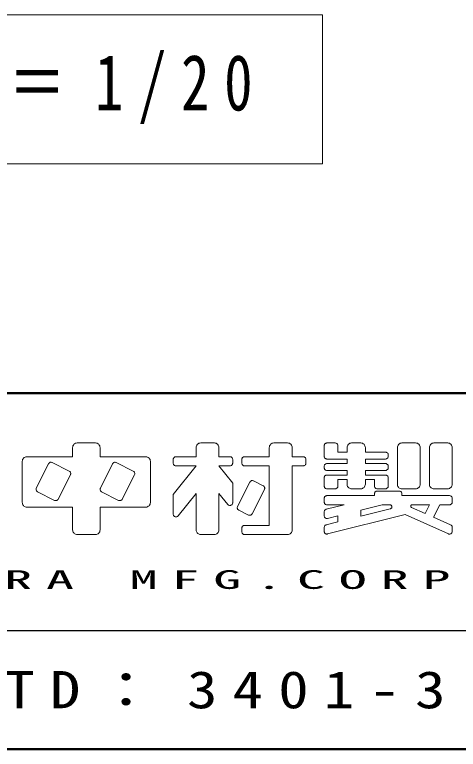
# Model space of a CAD drawing. Units: millimetres on the paper. Extents: x -365 to 0, y -47 to 257.
# Drawn here: x -49.2 to -23.01, y 0 to 43.32 of the extents above; entities that cross this region are included whole.
import ezdxf

# ---------------------------------------------------------------- set-up
doc = ezdxf.new("R2010")
doc.units = ezdxf.units.MM
doc.layers.add('LY_1', color=7, linetype='Continuous', lineweight=25)
doc.styles.add('ＭＳ ゴシック', font='')
doc.styles.get('ＭＳ ゴシック').set_extended_font_data('MS Gothic')

msp = doc.modelspace()

# ---------------------------------------------------------------- linework, layer by layer
at = {"layer": 'LY_1', "lineweight": 13}
for p, q in [((-31.02, 43.319), (-96.82, 43.319)), ((-31.02, 34.519), (-31.02, 43.319)), ((-96.82, 34.519), (-31.02, 34.519)), ((-45.776, 17.793), (-45.776, 17.253)), ((-45.506, 18.063), (-44.426, 18.063)), ((-44.156, 17.793), (-44.156, 17.253)), ((-38.486, 17.793), (-38.486, 17.253)), ((-38.216, 18.063), (-37.406, 18.063)), ((-37.136, 17.793), (-37.136, 17.253)), ((-34.166, 17.793), (-34.166, 17.253)), ((-33.896, 18.063), (-33.086, 18.063)), ((-32.816, 17.793), (-32.816, 17.253)), ((-30.926, 17.901), (-30.926, 17.28)), ((-30.764, 18.063), (-30.278, 18.063)), ((-30.116, 17.901), (-30.116, 17.523)), ((-29.576, 17.793), (-29.576, 17.523)), ((-28.766, 18.063), (-29.306, 18.063)), ((-28.496, 17.793), (-28.496, 17.523)), ((-26.606, 17.793), (-26.606, 15.633)), ((-26.336, 18.063), (-25.526, 18.063)), ((-25.256, 17.793), (-25.256, 15.633)), ((-24.716, 17.793), (-24.716, 15.633)), ((-24.446, 18.063), (-23.636, 18.063)), ((-23.366, 17.793), (-23.366, 15.633)), ((-30.116, 17.523), (-29.576, 17.523)), ((-28.496, 17.523), (-27.308, 17.523)), ((-27.146, 17.361), (-27.146, 17.28)), ((-48.746, 16.983), (-48.746, 14.553)), ((-48.476, 17.253), (-45.776, 17.253)), ((-45.975, 16.408), (-46.981, 16.911)), ((-44.156, 17.253), (-41.456, 17.253)), ((-42.195, 16.408), (-43.201, 16.911)), ((-41.186, 16.983), (-41.186, 14.553)), ((-39.836, 17.091), (-39.836, 16.875)), ((-39.674, 17.253), (-38.486, 17.253)), ((-37.136, 17.253), (-36.488, 17.253)), ((-36.326, 17.091), (-36.326, 16.875)), ((-35.786, 17.091), (-35.786, 16.875)), ((-35.624, 17.253), (-34.166, 17.253)), ((-32.816, 17.253), (-32.168, 17.253)), ((-32.006, 17.091), (-32.006, 16.875)), ((-30.764, 17.118), (-29.576, 17.118)), ((-29.576, 17.118), (-29.576, 16.848)), ((-28.496, 17.118), (-27.308, 17.118)), ((-28.496, 17.118), (-28.496, 16.848)), ((-47.198, 16.838), (-47.918, 15.4)), ((-43.418, 16.838), (-44.138, 15.4)), ((-38.486, 16.713), (-39.836, 15.026)), ((-39.674, 16.713), (-38.486, 16.713)), ((-37.136, 16.713), (-36.326, 15.701)), ((-37.136, 16.713), (-36.488, 16.713)), ((-35.624, 16.713), (-34.166, 16.713)), ((-34.166, 16.713), (-34.166, 13.203)), ((-32.816, 16.713), (-32.816, 12.933)), ((-32.816, 16.713), (-32.168, 16.713)), ((-30.926, 16.686), (-30.926, 16.605)), ((-30.764, 16.848), (-29.576, 16.848)), ((-28.496, 16.848), (-27.308, 16.848)), ((-27.146, 16.686), (-27.146, 16.605)), ((-46.622, 14.752), (-45.902, 16.19)), ((-42.842, 14.752), (-42.122, 16.19)), ((-30.764, 16.443), (-29.576, 16.443)), ((-30.764, 16.173), (-29.576, 16.173)), ((-29.576, 16.443), (-29.576, 16.173)), ((-28.496, 16.443), (-27.308, 16.443)), ((-28.496, 16.443), (-28.496, 16.173)), ((-28.496, 16.173), (-27.308, 16.173)), ((-36.326, 15.701), (-36.326, 14.543)), ((-35.318, 15.758), (-36.038, 14.32)), ((-35.101, 15.831), (-34.527, 15.544)), ((-30.926, 16.011), (-30.926, 15.525)), ((-30.116, 15.903), (-29.576, 15.903)), ((-30.116, 15.903), (-30.116, 15.525)), ((-29.576, 15.903), (-29.576, 15.633)), ((-28.496, 15.903), (-28.496, 15.633)), ((-28.496, 15.903), (-27.956, 15.903)), ((-27.956, 15.903), (-27.956, 15.525)), ((-27.146, 16.011), (-27.146, 15.525)), ((-47.845, 15.183), (-46.839, 14.68)), ((-44.065, 15.183), (-43.059, 14.68)), ((-34.454, 15.326), (-35.174, 13.888)), ((-30.764, 15.363), (-30.278, 15.363)), ((-29.306, 15.363), (-28.766, 15.363)), ((-27.794, 15.363), (-27.308, 15.363)), ((-27.794, 15.228), (-26.498, 15.228)), ((-26.336, 15.363), (-25.526, 15.363)), ((-24.446, 15.363), (-23.636, 15.363)), ((-39.836, 15.026), (-39.836, 13.868)), ((-38.486, 15.093), (-39.547, 13.766)), ((-38.486, 15.093), (-38.486, 12.933)), ((-37.136, 15.093), (-36.614, 14.441)), ((-37.136, 15.093), (-37.136, 12.933)), ((-30.926, 14.796), (-30.926, 14.58)), ((-30.764, 14.958), (-27.956, 14.958)), ((-27.956, 15.066), (-27.956, 14.958)), ((-26.336, 15.066), (-26.336, 14.958)), ((-26.336, 14.958), (-23.528, 14.958)), ((-23.366, 14.796), (-23.366, 14.58)), ((-29.74, 14.418), (-30.803, 14.152)), ((-30.764, 14.418), (-29.74, 14.418)), ((-27.513, 14.418), (-28.766, 14.105)), ((-27.513, 14.418), (-27.053, 14.418)), ((-25.738, 14.418), (-24.712, 14.418)), ((-24.968, 13.906), (-24.712, 14.418)), ((-24.474, 13.687), (-24.108, 14.418)), ((-24.108, 14.418), (-23.528, 14.418)), ((-48.476, 14.283), (-45.776, 14.283)), ((-45.776, 14.283), (-45.776, 12.933)), ((-44.156, 14.283), (-41.456, 14.283)), ((-44.156, 14.283), (-44.156, 12.933)), ((-35.965, 14.103), (-35.391, 13.816)), ((-30.926, 13.995), (-30.926, 13.773)), ((-27.023, 14.179), (-28.766, 13.743)), ((-28.766, 14.105), (-28.766, 13.743)), ((-25.771, 14.263), (-24.968, 13.906)), ((-26.15, 13.841), (-30.725, 12.697)), ((-30.116, 13.768), (-30.725, 13.615)), ((-30.116, 13.768), (-30.116, 13.406)), ((-26.15, 13.841), (-23.594, 12.705)), ((-24.474, 13.687), (-23.462, 13.237)), ((-35.786, 13.041), (-35.786, 12.825)), ((-35.624, 13.203), (-34.166, 13.203)), ((-30.926, 13.077), (-30.926, 12.854)), ((-30.116, 13.406), (-30.803, 13.234)), ((-23.366, 13.089), (-23.366, 12.853)), ((-45.506, 12.663), (-44.426, 12.663)), ((-38.216, 12.663), (-37.406, 12.663)), ((-35.624, 12.663), (-33.086, 12.663))]:
    msp.add_line(p, q, dxfattribs=at)
at = {"layer": 'LY_1', "lineweight": 50}
for p, q in [((-365, 21), (0, 21)), ((-365, 0), (0, 0))]:
    msp.add_line(p, q, dxfattribs=at)
at = {"layer": 'LY_1'}
msp.add_line((-237.5, 7), (0, 7), dxfattribs=at)
at = {"layer": 'LY_1', "lineweight": 13}
for points in [[(-45.506, 18.063), (-45.559, 18.058), (-45.609, 18.043), (-45.656, 18.018), (-45.697, 17.984), (-45.73, 17.943), (-45.755, 17.897), (-45.771, 17.846), (-45.776, 17.793)], [(-44.156, 17.793), (-44.161, 17.846), (-44.177, 17.897), (-44.201, 17.943), (-44.235, 17.984), (-44.276, 18.018), (-44.323, 18.043), (-44.373, 18.058), (-44.426, 18.063)], [(-38.216, 18.063), (-38.269, 18.058), (-38.319, 18.043), (-38.366, 18.018), (-38.407, 17.984), (-38.44, 17.943), (-38.465, 17.897), (-38.481, 17.846), (-38.486, 17.793)], [(-37.136, 17.793), (-37.141, 17.846), (-37.157, 17.897), (-37.181, 17.943), (-37.215, 17.984), (-37.256, 18.018), (-37.303, 18.043), (-37.353, 18.058), (-37.406, 18.063)], [(-33.896, 18.063), (-33.949, 18.058), (-33.999, 18.043), (-34.046, 18.018), (-34.087, 17.984), (-34.12, 17.943), (-34.145, 17.897), (-34.161, 17.846), (-34.166, 17.793)], [(-32.816, 17.793), (-32.821, 17.846), (-32.837, 17.897), (-32.861, 17.943), (-32.895, 17.984), (-32.936, 18.018), (-32.983, 18.043), (-33.033, 18.058), (-33.086, 18.063)], [(-30.764, 18.063), (-30.796, 18.06), (-30.826, 18.051), (-30.854, 18.036), (-30.879, 18.016), (-30.899, 17.991), (-30.914, 17.963), (-30.923, 17.933), (-30.926, 17.901)], [(-30.116, 17.901), (-30.119, 17.933), (-30.128, 17.963), (-30.143, 17.991), (-30.163, 18.016), (-30.188, 18.036), (-30.216, 18.051), (-30.246, 18.06), (-30.278, 18.063)], [(-29.306, 18.063), (-29.359, 18.058), (-29.409, 18.043), (-29.456, 18.018), (-29.497, 17.984), (-29.53, 17.943), (-29.555, 17.897), (-29.571, 17.846), (-29.576, 17.793)], [(-28.496, 17.793), (-28.501, 17.846), (-28.517, 17.897), (-28.541, 17.943), (-28.575, 17.984), (-28.616, 18.018), (-28.663, 18.043), (-28.713, 18.058), (-28.766, 18.063)], [(-26.336, 18.063), (-26.389, 18.058), (-26.439, 18.043), (-26.486, 18.018), (-26.527, 17.984), (-26.56, 17.943), (-26.585, 17.897), (-26.601, 17.846), (-26.606, 17.793)], [(-25.256, 17.793), (-25.261, 17.846), (-25.277, 17.897), (-25.301, 17.943), (-25.335, 17.984), (-25.376, 18.018), (-25.423, 18.043), (-25.473, 18.058), (-25.526, 18.063)], [(-24.446, 18.063), (-24.499, 18.058), (-24.549, 18.043), (-24.596, 18.018), (-24.637, 17.984), (-24.67, 17.943), (-24.695, 17.897), (-24.711, 17.846), (-24.716, 17.793)], [(-23.366, 17.793), (-23.371, 17.846), (-23.387, 17.897), (-23.411, 17.943), (-23.445, 17.984), (-23.486, 18.018), (-23.533, 18.043), (-23.583, 18.058), (-23.636, 18.063)], [(-27.146, 17.361), (-27.149, 17.393), (-27.158, 17.423), (-27.173, 17.451), (-27.193, 17.476), (-27.218, 17.496), (-27.246, 17.511), (-27.276, 17.52), (-27.308, 17.523)], [(-48.476, 17.253), (-48.529, 17.248), (-48.579, 17.233), (-48.626, 17.208), (-48.667, 17.174), (-48.7, 17.133), (-48.725, 17.087), (-48.741, 17.036), (-48.746, 16.983)], [(-46.981, 16.911), (-47.007, 16.921), (-47.035, 16.927), (-47.063, 16.928), (-47.091, 16.924), (-47.118, 16.915), (-47.143, 16.901), (-47.165, 16.884), (-47.184, 16.862), (-47.198, 16.838)], [(-43.201, 16.911), (-43.227, 16.921), (-43.255, 16.927), (-43.283, 16.928), (-43.311, 16.924), (-43.338, 16.915), (-43.363, 16.901), (-43.385, 16.884), (-43.404, 16.862), (-43.418, 16.838)], [(-41.186, 16.983), (-41.191, 17.036), (-41.207, 17.087), (-41.231, 17.133), (-41.265, 17.174), (-41.306, 17.208), (-41.353, 17.233), (-41.403, 17.248), (-41.456, 17.253)], [(-39.674, 17.253), (-39.706, 17.25), (-39.736, 17.241), (-39.764, 17.226), (-39.789, 17.206), (-39.809, 17.181), (-39.824, 17.153), (-39.833, 17.123), (-39.836, 17.091)], [(-36.326, 17.091), (-36.329, 17.123), (-36.338, 17.153), (-36.353, 17.181), (-36.373, 17.206), (-36.398, 17.226), (-36.426, 17.241), (-36.456, 17.25), (-36.488, 17.253)], [(-35.624, 17.253), (-35.656, 17.25), (-35.686, 17.241), (-35.714, 17.226), (-35.739, 17.206), (-35.759, 17.181), (-35.774, 17.153), (-35.783, 17.123), (-35.786, 17.091)], [(-32.006, 17.091), (-32.009, 17.123), (-32.018, 17.153), (-32.033, 17.181), (-32.053, 17.206), (-32.078, 17.226), (-32.106, 17.241), (-32.136, 17.25), (-32.168, 17.253)], [(-30.926, 17.28), (-30.924, 17.252), (-30.916, 17.225), (-30.904, 17.199), (-30.888, 17.176), (-30.868, 17.156), (-30.845, 17.14), (-30.819, 17.128), (-30.792, 17.121), (-30.764, 17.118)], [(-27.308, 17.118), (-27.276, 17.121), (-27.246, 17.131), (-27.218, 17.146), (-27.193, 17.166), (-27.173, 17.19), (-27.158, 17.218), (-27.149, 17.249), (-27.146, 17.28)], [(-39.836, 16.875), (-39.834, 16.847), (-39.826, 16.82), (-39.814, 16.794), (-39.798, 16.771), (-39.778, 16.751), (-39.755, 16.735), (-39.729, 16.723), (-39.702, 16.716), (-39.674, 16.713)], [(-36.488, 16.713), (-36.456, 16.716), (-36.426, 16.726), (-36.398, 16.741), (-36.373, 16.761), (-36.353, 16.785), (-36.338, 16.813), (-36.329, 16.844), (-36.326, 16.875)], [(-35.786, 16.875), (-35.784, 16.847), (-35.776, 16.82), (-35.764, 16.794), (-35.748, 16.771), (-35.728, 16.751), (-35.705, 16.735), (-35.679, 16.723), (-35.652, 16.716), (-35.624, 16.713)], [(-32.168, 16.713), (-32.136, 16.716), (-32.106, 16.726), (-32.078, 16.741), (-32.053, 16.761), (-32.033, 16.785), (-32.018, 16.813), (-32.009, 16.844), (-32.006, 16.875)], [(-30.764, 16.848), (-30.796, 16.845), (-30.826, 16.836), (-30.854, 16.821), (-30.879, 16.801), (-30.899, 16.776), (-30.914, 16.748), (-30.923, 16.718), (-30.926, 16.686)], [(-30.926, 16.605), (-30.924, 16.577), (-30.916, 16.55), (-30.904, 16.524), (-30.888, 16.501), (-30.868, 16.481), (-30.845, 16.465), (-30.819, 16.453), (-30.792, 16.446), (-30.764, 16.443)], [(-27.146, 16.686), (-27.149, 16.718), (-27.158, 16.748), (-27.173, 16.776), (-27.193, 16.801), (-27.218, 16.821), (-27.246, 16.836), (-27.276, 16.845), (-27.308, 16.848)], [(-27.308, 16.443), (-27.276, 16.446), (-27.246, 16.456), (-27.218, 16.471), (-27.193, 16.491), (-27.173, 16.515), (-27.158, 16.543), (-27.149, 16.574), (-27.146, 16.605)], [(-45.902, 16.19), (-45.891, 16.22), (-45.886, 16.251), (-45.887, 16.283), (-45.894, 16.314), (-45.907, 16.343), (-45.925, 16.369), (-45.948, 16.391), (-45.975, 16.408)], [(-42.122, 16.19), (-42.111, 16.22), (-42.106, 16.251), (-42.107, 16.283), (-42.114, 16.314), (-42.127, 16.343), (-42.145, 16.369), (-42.168, 16.391), (-42.195, 16.408)], [(-30.764, 16.173), (-30.796, 16.17), (-30.826, 16.161), (-30.854, 16.146), (-30.879, 16.126), (-30.899, 16.101), (-30.914, 16.073), (-30.923, 16.043), (-30.926, 16.011)], [(-27.146, 16.011), (-27.149, 16.043), (-27.158, 16.073), (-27.173, 16.101), (-27.193, 16.126), (-27.218, 16.146), (-27.246, 16.161), (-27.276, 16.17), (-27.308, 16.173)], [(-35.101, 15.831), (-35.127, 15.841), (-35.155, 15.847), (-35.183, 15.848), (-35.211, 15.844), (-35.238, 15.835), (-35.263, 15.821), (-35.285, 15.804), (-35.304, 15.782), (-35.318, 15.758)], [(-29.576, 15.633), (-29.572, 15.586), (-29.56, 15.541), (-29.54, 15.498), (-29.513, 15.46), (-29.48, 15.426), (-29.441, 15.399), (-29.398, 15.38), (-29.353, 15.367), (-29.306, 15.363)], [(-28.766, 15.363), (-28.713, 15.368), (-28.663, 15.384), (-28.616, 15.409), (-28.575, 15.442), (-28.541, 15.483), (-28.517, 15.53), (-28.501, 15.581), (-28.496, 15.633)], [(-26.606, 15.633), (-26.602, 15.586), (-26.59, 15.541), (-26.57, 15.498), (-26.543, 15.46), (-26.51, 15.426), (-26.471, 15.399), (-26.428, 15.38), (-26.383, 15.367), (-26.336, 15.363)], [(-25.526, 15.363), (-25.473, 15.368), (-25.423, 15.384), (-25.376, 15.409), (-25.335, 15.442), (-25.301, 15.483), (-25.277, 15.53), (-25.261, 15.581), (-25.256, 15.633)], [(-24.716, 15.633), (-24.712, 15.586), (-24.7, 15.541), (-24.68, 15.498), (-24.653, 15.46), (-24.62, 15.426), (-24.581, 15.399), (-24.538, 15.38), (-24.493, 15.367), (-24.446, 15.363)], [(-23.636, 15.363), (-23.583, 15.368), (-23.533, 15.384), (-23.486, 15.409), (-23.445, 15.442), (-23.411, 15.483), (-23.387, 15.53), (-23.371, 15.581), (-23.366, 15.633)], [(-47.918, 15.4), (-47.929, 15.371), (-47.934, 15.339), (-47.933, 15.307), (-47.926, 15.277), (-47.913, 15.248), (-47.895, 15.222), (-47.872, 15.2), (-47.845, 15.183)], [(-44.138, 15.4), (-44.149, 15.371), (-44.154, 15.339), (-44.153, 15.307), (-44.146, 15.277), (-44.133, 15.248), (-44.115, 15.222), (-44.092, 15.2), (-44.065, 15.183)], [(-34.454, 15.326), (-34.444, 15.353), (-34.438, 15.38), (-34.438, 15.409), (-34.442, 15.436), (-34.451, 15.463), (-34.464, 15.488), (-34.482, 15.51), (-34.503, 15.529), (-34.527, 15.544)], [(-30.926, 15.525), (-30.924, 15.497), (-30.916, 15.47), (-30.904, 15.444), (-30.888, 15.421), (-30.868, 15.401), (-30.845, 15.385), (-30.819, 15.373), (-30.792, 15.366), (-30.764, 15.363)], [(-30.278, 15.363), (-30.246, 15.366), (-30.216, 15.376), (-30.188, 15.391), (-30.163, 15.411), (-30.143, 15.435), (-30.128, 15.463), (-30.119, 15.494), (-30.116, 15.525)], [(-27.956, 15.525), (-27.954, 15.497), (-27.946, 15.47), (-27.934, 15.444), (-27.918, 15.421), (-27.898, 15.401), (-27.875, 15.385), (-27.849, 15.373), (-27.822, 15.366), (-27.794, 15.363)], [(-27.794, 15.228), (-27.826, 15.225), (-27.856, 15.216), (-27.884, 15.201), (-27.909, 15.181), (-27.929, 15.156), (-27.944, 15.128), (-27.953, 15.098), (-27.956, 15.066)], [(-27.308, 15.363), (-27.276, 15.366), (-27.246, 15.376), (-27.218, 15.391), (-27.193, 15.411), (-27.173, 15.435), (-27.158, 15.463), (-27.149, 15.494), (-27.146, 15.525)], [(-26.336, 15.066), (-26.339, 15.098), (-26.348, 15.128), (-26.363, 15.156), (-26.383, 15.181), (-26.408, 15.201), (-26.436, 15.216), (-26.466, 15.225), (-26.498, 15.228)], [(-46.839, 14.68), (-46.809, 14.668), (-46.778, 14.663), (-46.746, 14.664), (-46.715, 14.671), (-46.686, 14.684), (-46.66, 14.702), (-46.638, 14.725), (-46.622, 14.752)], [(-43.059, 14.68), (-43.029, 14.668), (-42.998, 14.663), (-42.966, 14.664), (-42.935, 14.671), (-42.906, 14.684), (-42.88, 14.702), (-42.858, 14.725), (-42.842, 14.752)], [(-30.764, 14.958), (-30.796, 14.955), (-30.826, 14.946), (-30.854, 14.931), (-30.879, 14.911), (-30.899, 14.886), (-30.914, 14.858), (-30.923, 14.828), (-30.926, 14.796)], [(-23.366, 14.796), (-23.369, 14.828), (-23.378, 14.858), (-23.393, 14.886), (-23.413, 14.911), (-23.438, 14.931), (-23.466, 14.946), (-23.496, 14.955), (-23.528, 14.958)], [(-48.746, 14.553), (-48.742, 14.506), (-48.73, 14.461), (-48.71, 14.418), (-48.683, 14.38), (-48.65, 14.346), (-48.611, 14.319), (-48.568, 14.3), (-48.523, 14.287), (-48.476, 14.283)], [(-41.456, 14.283), (-41.403, 14.288), (-41.353, 14.304), (-41.306, 14.329), (-41.265, 14.362), (-41.231, 14.403), (-41.207, 14.45), (-41.191, 14.501), (-41.186, 14.553)], [(-36.614, 14.441), (-36.595, 14.421), (-36.572, 14.404), (-36.546, 14.391), (-36.519, 14.384), (-36.49, 14.381), (-36.462, 14.383), (-36.434, 14.39), (-36.408, 14.402), (-36.385, 14.418), (-36.365, 14.438), (-36.348, 14.461), (-36.336, 14.487), (-36.328, 14.514), (-36.326, 14.543)], [(-36.038, 14.32), (-36.049, 14.291), (-36.054, 14.259), (-36.053, 14.227), (-36.046, 14.197), (-36.033, 14.168), (-36.015, 14.142), (-35.992, 14.12), (-35.965, 14.103)], [(-30.926, 14.58), (-30.924, 14.552), (-30.916, 14.525), (-30.904, 14.499), (-30.888, 14.476), (-30.868, 14.456), (-30.845, 14.44), (-30.819, 14.428), (-30.792, 14.421), (-30.764, 14.418)], [(-27.023, 14.179), (-27.003, 14.186), (-26.984, 14.197), (-26.967, 14.211), (-26.953, 14.228), (-26.942, 14.247), (-26.935, 14.268), (-26.932, 14.29), (-26.932, 14.312), (-26.937, 14.333), (-26.945, 14.353), (-26.957, 14.372), (-26.972, 14.388), (-26.99, 14.401), (-27.01, 14.41), (-27.031, 14.416), (-27.053, 14.418)], [(-25.738, 14.418), (-25.753, 14.417), (-25.767, 14.413), (-25.78, 14.407), (-25.792, 14.398), (-25.802, 14.387), (-25.81, 14.375), (-25.816, 14.361), (-25.819, 14.347), (-25.819, 14.332), (-25.817, 14.318), (-25.812, 14.304), (-25.805, 14.291), (-25.795, 14.28), (-25.784, 14.27), (-25.771, 14.263)], [(-23.528, 14.418), (-23.496, 14.421), (-23.466, 14.431), (-23.438, 14.446), (-23.413, 14.466), (-23.393, 14.49), (-23.378, 14.518), (-23.369, 14.549), (-23.366, 14.58)], [(-39.836, 13.868), (-39.833, 13.839), (-39.826, 13.812), (-39.814, 13.786), (-39.797, 13.763), (-39.777, 13.743), (-39.754, 13.727), (-39.728, 13.715), (-39.7, 13.708), (-39.672, 13.706), (-39.643, 13.709), (-39.616, 13.716), (-39.59, 13.729), (-39.567, 13.746), (-39.547, 13.766)], [(-35.391, 13.816), (-35.365, 13.805), (-35.337, 13.8), (-35.309, 13.799), (-35.281, 13.803), (-35.254, 13.812), (-35.229, 13.825), (-35.207, 13.843), (-35.188, 13.864), (-35.174, 13.888)], [(-30.803, 14.152), (-30.832, 14.142), (-30.859, 14.127), (-30.882, 14.107), (-30.901, 14.082), (-30.915, 14.055), (-30.923, 14.026), (-30.926, 13.995)], [(-30.926, 13.773), (-30.923, 13.743), (-30.915, 13.715), (-30.903, 13.689), (-30.885, 13.665), (-30.864, 13.645), (-30.839, 13.629), (-30.812, 13.618), (-30.783, 13.612), (-30.754, 13.611), (-30.725, 13.615)], [(-35.624, 13.203), (-35.656, 13.2), (-35.686, 13.191), (-35.714, 13.176), (-35.739, 13.156), (-35.759, 13.131), (-35.774, 13.103), (-35.783, 13.073), (-35.786, 13.041)], [(-30.803, 13.234), (-30.832, 13.224), (-30.859, 13.208), (-30.882, 13.188), (-30.901, 13.164), (-30.915, 13.137), (-30.923, 13.107), (-30.926, 13.077)], [(-23.366, 13.089), (-23.369, 13.12), (-23.378, 13.15), (-23.392, 13.177), (-23.412, 13.202), (-23.435, 13.222), (-23.462, 13.237)], [(-45.776, 12.933), (-45.772, 12.886), (-45.76, 12.841), (-45.74, 12.798), (-45.713, 12.76), (-45.68, 12.726), (-45.641, 12.699), (-45.598, 12.68), (-45.553, 12.667), (-45.506, 12.663)], [(-44.426, 12.663), (-44.373, 12.668), (-44.323, 12.684), (-44.276, 12.709), (-44.235, 12.742), (-44.201, 12.783), (-44.177, 12.83), (-44.161, 12.881), (-44.156, 12.933)], [(-38.486, 12.933), (-38.482, 12.886), (-38.47, 12.841), (-38.45, 12.798), (-38.423, 12.76), (-38.39, 12.726), (-38.351, 12.699), (-38.308, 12.68), (-38.263, 12.667), (-38.216, 12.663)], [(-37.406, 12.663), (-37.353, 12.668), (-37.303, 12.684), (-37.256, 12.709), (-37.215, 12.742), (-37.181, 12.783), (-37.157, 12.83), (-37.141, 12.881), (-37.136, 12.933)], [(-35.786, 12.825), (-35.784, 12.797), (-35.776, 12.77), (-35.764, 12.744), (-35.748, 12.721), (-35.728, 12.701), (-35.705, 12.685), (-35.679, 12.673), (-35.652, 12.666), (-35.624, 12.663)], [(-33.086, 12.663), (-33.033, 12.668), (-32.983, 12.684), (-32.936, 12.709), (-32.895, 12.742), (-32.861, 12.783), (-32.837, 12.83), (-32.821, 12.881), (-32.816, 12.933)], [(-30.926, 12.854), (-30.923, 12.825), (-30.915, 12.797), (-30.903, 12.77), (-30.885, 12.747), (-30.864, 12.726), (-30.839, 12.711), (-30.812, 12.699), (-30.783, 12.693), (-30.754, 12.692), (-30.725, 12.697)], [(-23.594, 12.705), (-23.566, 12.695), (-23.537, 12.691), (-23.508, 12.692), (-23.479, 12.698), (-23.452, 12.709), (-23.428, 12.725), (-23.407, 12.745), (-23.389, 12.769), (-23.376, 12.795), (-23.369, 12.823), (-23.366, 12.853)]]:
    msp.add_lwpolyline(points, dxfattribs=at)

# ---------------------------------------------------------------- texts
at = {"layer": 'LY_1', "style": 'ＭＳ ゴシック'}
for s, insert, char_height, attachment_point in [('\\T1.51;\\W0.75;基礎断面詳細図\u3000Ｓ＝1/20', (-95.42, 38.919), 3.299, 4), ('\\T1.5;\\W2.2;NAKAMURA\\~MFG.CORPORATION', (-35, 10), 1.1, 5), ('\\T1.5;\\W1.2;STD：3401-3', (-52.5, 3.5), 2.199, 4)]:
    msp.add_mtext(s, dxfattribs=dict(at, insert=insert, char_height=char_height, attachment_point=attachment_point))

doc.saveas('drawing.dxf')
